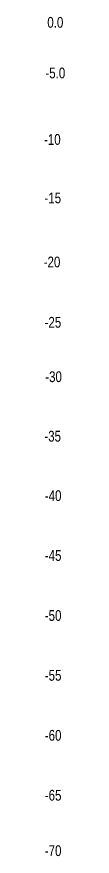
# Model space of a CAD drawing. Header units: millimetres. Extents: x -460 to 3871, y -2191 to 1614.
# Drawn here: x 1637 to 1654, y -2188 to -1488 of the extents above; entities that cross this region are included whole.
import ezdxf
from ezdxf.enums import TextEntityAlignment as Align

# ---------------------------------------------------------------- set-up
doc = ezdxf.new("R2010")
doc.units = ezdxf.units.MM
doc.layers.add('LEGEND', color=7, linetype='Continuous')
doc.styles.add('vn_vni', font='vn_vni.shx', dxfattribs={"width": 0.8})

msp = doc.modelspace()

# ---------------------------------------------------------------- texts
at = {"layer": 'LEGEND', "color": 4, "style": 'vn_vni', "width": 0.8}
for s, p in [('0.0', (1645.97, -1492.38)), ('-5.0', (1645.97, -1534.63)), ('-10', (1643.47, -1590.1)), ('-15', (1643.84, -1639)), ('-20', (1643.2, -1692.35)), ('-25', (1643.93, -1742.71)), ('-30', (1644.5, -1788.12)), ('-35', (1643.77, -1837.75)), ('-40', (1644.13, -1887.38)), ('-45', (1644.13, -1937.38)), ('-50', (1644.13, -1987.38)), ('-55', (1644.13, -2037.38)), ('-60', (1644.13, -2087.38)), ('-65', (1644.13, -2137.38)), ('-70', (1644.13, -2183.63))]:
    msp.add_text(s, height=9, dxfattribs=at).set_placement(p, align=Align.MIDDLE)

doc.saveas('drawing.dxf')
